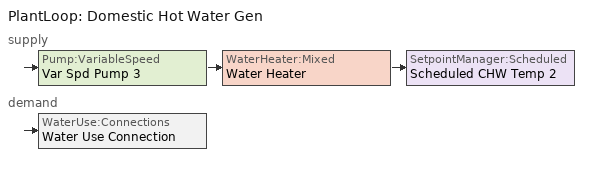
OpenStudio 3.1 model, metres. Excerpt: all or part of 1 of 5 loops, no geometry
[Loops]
PlantLoop 'Domestic Hot Water Gen'
 supply: Pump:VariableSpeed 'Var Spd Pump 3' > WaterHeater:Mixed 'Water Heater' > SetpointManager:Scheduled 'Scheduled CHW Temp 2'
 demand: WaterUse:Connections 'Water Use Connection'
[PlantLoop]
Domestic Hot Water Gen: Glycol Concentration=0; Plant Loop Volume {m3}=Autocalculate; Load Distribution Scheme=Optimal
[Sizing:Plant]
Domestic Hot Water Gen: Loop Type=Heating; Design Loop Exit Temperature {C}=48.8889; Loop Design Temperature Difference {deltaC}=11; Sizing Option=NonCoincident; Zone Timesteps in Averaging Window=1; Coincident Sizing Factor Mode=None
[Pump:VariableSpeed]
Var Spd Pump 3: Rated Pump Head {Pa}=0; Motor Efficiency=0.85; Pump Control Type=Intermittent; Skin Loss Radiative Fraction=0.5; Design Power Sizing Method=PowerPerFlowPerPressure; Design Electric Power per Unit Flow Rate {W/(m3/s)}=348701.1; Design Shaft Power per Unit Flow Rate per Unit Head {W-s/m3-Pa}=1.28205; Design Minimum Flow Rate Fraction=0
[SetpointManager:Scheduled]
Scheduled CHW Temp 2: Control Variable=Temperature; Schedule=Domestic Hot Water Target Temp
[WaterUse:Equipment:Definition]
Water Use Equipment Definition 1: Peak Flow Rate {m3/s}=0.00012618; Target Temperature Schedule=Domestic Hot Water Target Temp
[WaterUse:Connections]
Water Use Connection: Water Use Equipment Name 1=Water Use Equipment 1
[WaterUse:Equipment]
Water Use Equipment 1: Water Use Equipment Definition=Water Use Equipment Definition 1; Flow Rate Fraction Schedule=Large Office Bldg Light
[WaterHeater:Mixed]
Water Heater: Tank Volume {m3}=0.189271; Setpoint Temperature Schedule=Water Heater Setpoint Temperature; Deadband Temperature Difference {deltaC}=2; Maximum Temperature Limit {C}=82.22; Heater Control Type=Cycle; Heater Maximum Capacity {W}=12000; Heater Fuel Type=Electricity; Heater Thermal Efficiency=0.8; Off Cycle Parasitic Fuel Consumption Rate {W}=20; Off Cycle Parasitic Fuel Type=Electricity; Off Cycle Parasitic Heat Fraction to Tank=0.8; On Cycle Parasitic Fuel Type=Electricity; Ambient Temperature Indicator=Outdoors; Ambient Temperature Schedule=Water Heater Ambient Temperature; Off Cycle Loss Coefficient to Ambient Temperature {W/K}=6; On Cycle Loss Coefficient to Ambient Temperature {W/K}=6; Use Side Effectiveness=1; Source Side Effectiveness=1; Use Side Design Flow Rate {m3/s}=autosize; Source Side Design Flow Rate {m3/s}=autosize; Indirect Water Heating Recovery Time {hr}=1.5; Source Side Flow Control Mode=IndirectHeatPrimarySetpoint
[Schedule:Ruleset]
Name | Default Day Schedule | Summer Design Day Schedule | Winter Design Day Schedule
Large Office Bldg Light | Large Office Bldg Light Default Schedule | Large Office Bldg Light Summer Design Day | Large Office Bldg Light Winter Design Day
Water Heater Setpoint Temperature | Water Heater Setpoint Temperature Default
Water Heater Ambient Temperature | Water Heater Ambient Temperature Default
Domestic Hot Water Target Temp | Schedule Day 4
[Schedule:Day]
Large Office Bldg Light Default Schedule: 5, 0, 0.05, 7, 0, 0.1, 8, 0, 0.3, 18, 0, 0.65, 20, 0, 0.5, 22, 0, 0.3, 23, 0, 0.1, 24, 0, 0.05
Large Office Bldg Light Summer Design Day: 24, 0, 1
Large Office Bldg Light Winter Design Day: 24, 0, 0
Large Office Bldg Light Rule 1 Day Schedule: 24, 0, 0.05
Large Office Bldg Light Rule 2 Day Schedule: 6, 0, 0.05, 8, 0, 0.1, 14, 0, 0.5, 17, 0, 0.15, 24, 0, 0.05
Water Heater Setpoint Temperature Default; Schedule Day 4: 24, 0, 48.8889
Water Heater Ambient Temperature Default: 24, 0, 22
Large Office Bldg Light Default Schedule 2: 5, 0, 0.05, 23, 0, 0.5, 24, 0, 0.05
Water Heater Setpoint Temperature Default 2: 24, 0, 32.2222
Water Heater Setpoint Temperature Default 4: 24, 0, 18.3333
Water Heater Setpoint Temperature Default 6: 24, 0, 23.8889
Large Office Bldg Light Rule 2 Day Schedule 2: 6, 0, 0.05, 8, 0, 0.1, 14, 0, 0.2, 17, 0, 0.15, 24, 0, 0.05
Large Office Bldg Light Rule 2 Day Schedule 4: 6, 0, 0.05, 8, 0, 0.1, 14, 0, 0.25, 17, 0, 0.15, 24, 0, 0.05
Large Office Bldg Light Rule 2 Day Schedule 6: 6, 0, 0.05, 8, 0, 0.1, 14, 0, 0.75, 17, 0, 0.15, 24, 0, 0.05
Large Office Bldg Light Default Schedule 4: 5, 0, 0.05, 7, 0, 0.1, 8, 0, 0.3, 18, 0, 0.9, 20, 0, 0.5, 22, 0, 0.3, 23, 0, 0.1, 24, 0, 0.05
[Schedule:Rule] Date Specification Type=DateRange
Name | Schedule Ruleset | Rule Order | Day Schedule | Apply Sunday | Apply Monday | Apply Tuesday | Apply Wednesday | Apply Thursday | Apply Friday | Apply Saturday | Start Month | Start Day | End Month | End Day
Large Office Bldg Light Rule 1 | Large Office Bldg Light | 5 | Large Office Bldg Light Rule 1 Day Schedule | Yes | No | No | No | No | No | No | 1 | 1 | 12 | 31
Large Office Bldg Light Rule 2 | Large Office Bldg Light | 6 | Large Office Bldg Light Rule 2 Day Schedule | No | No | No | No | No | No | Yes | 1 | 1 | 12 | 31
Schedule Rule 2 | Large Office Bldg Light | 4 | Large Office Bldg Light Default Schedule 2 |  | Yes | Yes | Yes | Yes | Yes |  | 12 | 1 | 4 | 30
Schedule Rule 9 | Water Heater Setpoint Temperature | 2 | Water Heater Setpoint Temperature Default 2 | Yes | Yes | Yes | Yes | Yes | Yes | Yes | 7 | 7 | 12 | 31
Schedule Rule 10 | Water Heater Setpoint Temperature | 1 | Water Heater Setpoint Temperature Default 4 | Yes | Yes | Yes | Yes | Yes | Yes | Yes | 6 | 26 | 7 | 7
Schedule Rule 11 | Water Heater Setpoint Temperature | 0 | Water Heater Setpoint Temperature Default 6 | Yes | Yes | Yes | Yes | Yes | Yes | Yes | 3 | 13 | 6 | 26
Schedule Rule 49 | Large Office Bldg Light | 3 | Large Office Bldg Light Rule 2 Day Schedule 2 |  | No | No | No | No | No |  | 4 | 1 | 4 | 30
Schedule Rule 50 | Large Office Bldg Light | 2 | Large Office Bldg Light Rule 2 Day Schedule 4 |  | Yes | Yes | Yes | Yes | Yes |  | 1 | 1 | 1 | 31
Schedule Rule 51 | Large Office Bldg Light | 1 | Large Office Bldg Light Rule 2 Day Schedule 6 |  | No | No | No | No | No |  | 11 | 1 | 11 | 30
Schedule Rule 56 | Large Office Bldg Light | 0 | Large Office Bldg Light Default Schedule 4 |  | Yes | Yes | Yes | Yes | Yes |  | 11 | 1 | 11 | 30
